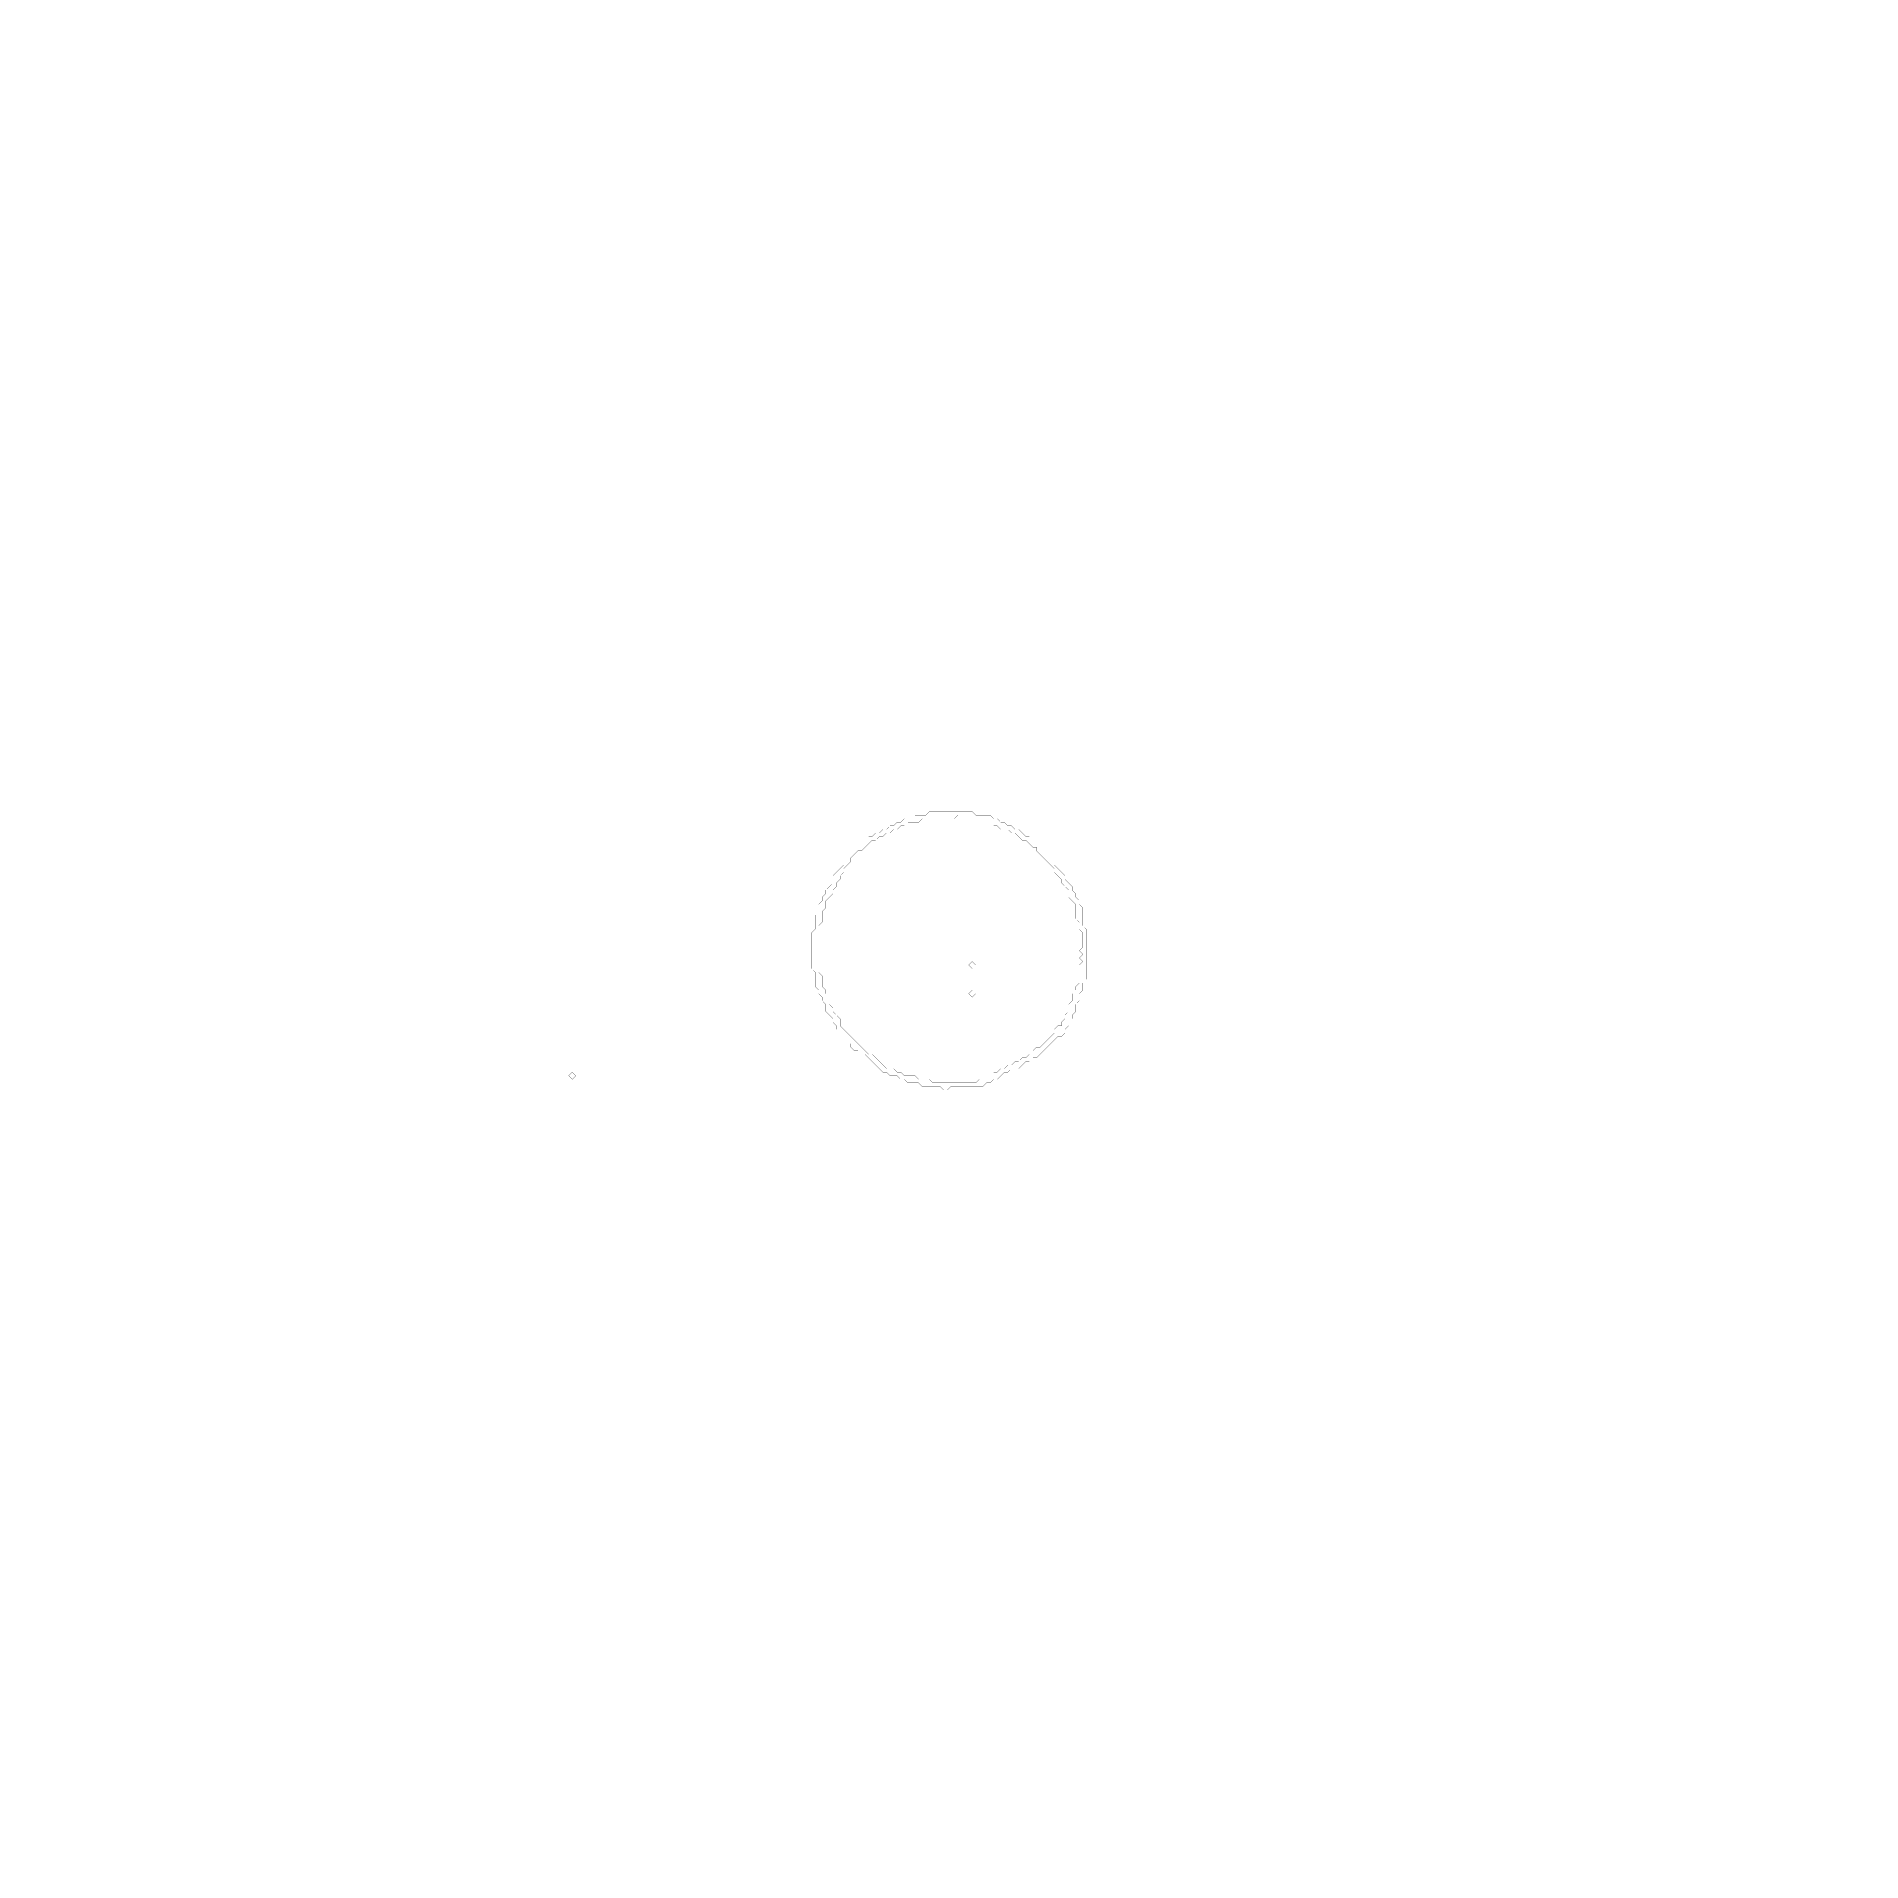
# Model space of a CAD drawing. Header units: metres. Extents: x 0 to 5085, y -5085 to 0.
import ezdxf

# ---------------------------------------------------------------- set-up
doc = ezdxf.new("R2010")
doc.units = ezdxf.units.M
doc.layers.add('conductor', color=1, linetype='Continuous')
doc.layers.add('substrate', color=5, linetype='Continuous')

msp = doc.modelspace()

# ---------------------------------------------------------------- linework, layer by layer
at = {"layer": 'conductor', "const_width": 0.5}
for points in [[(2567.4, -2169.4), (2557.5, -2179.3), (2547.5, -2179.3), (2537.5, -2179.3), (2527.6, -2179.3), (2517.6, -2179.3), (2507.7, -2179.3), (2497.7, -2179.3), (2487.8, -2179.3), (2477.8, -2179.3), (2467.9, -2179.3), (2457.9, -2189.3), (2448, -2189.3), (2438, -2189.3), (2428.1, -2189.3), (2418.1, -2199.2), (2408.2, -2199.2), (2398.2, -2209.2), (2388.3, -2209.2), (2378.3, -2219.1), (2368.4, -2219.1), (2358.4, -2229.1), (2348.5, -2229.1), (2338.5, -2239), (2328.6, -2239), (2318.6, -2249), (2308.7, -2258.9), (2298.7, -2268.9), (2288.8, -2268.9), (2278.8, -2278.8), (2268.9, -2288.8), (2268.9, -2298.7), (2258.9, -2308.7), (2249, -2318.6), (2249, -2328.6), (2239, -2338.5), (2239, -2348.5), (2229.1, -2358.4), (2229.1, -2368.4), (2219.1, -2378.3), (2219.1, -2388.3), (2209.2, -2398.2), (2199.2, -2408.2), (2199.2, -2418.1), (2199.2, -2428.1), (2189.3, -2438), (2189.3, -2448), (2189.3, -2457.9), (2189.3, -2467.9), (2179.3, -2477.8), (2179.3, -2487.8), (2179.3, -2497.7), (2179.3, -2507.7), (2179.3, -2517.6), (2179.3, -2527.6), (2179.3, -2537.5), (2179.3, -2547.5), (2179.3, -2557.5), (2179.3, -2567.4), (2179.3, -2577.4), (2179.3, -2587.3), (2179.3, -2597.3), (2179.3, -2607.2), (2189.3, -2617.2), (2189.3, -2627.1), (2189.3, -2637.1), (2189.3, -2647), (2199.2, -2657), (2199.2, -2666.9), (2209.2, -2676.9), (2209.2, -2686.8), (2209.2, -2696.8), (2219.1, -2706.7), (2219.1, -2716.7), (2229.1, -2726.6), (2239, -2736.6), (2239, -2746.5), (2239, -2756.5), (2249, -2766.4), (2258.9, -2776.4), (2268.9, -2786.3), (2278.8, -2796.3), (2288.8, -2806.2), (2298.7, -2816.2), (2308.7, -2826.1), (2318.6, -2836.1), (2328.6, -2836.1), (2338.5, -2846), (2348.5, -2856), (2358.4, -2865.9), (2368.4, -2875.9), (2378.3, -2875.9), (2388.3, -2875.9), (2398.2, -2885.8), (2408.2, -2885.8), (2418.1, -2895.8), (2428.1, -2895.8), (2438, -2895.8), (2448, -2895.8), (2457.9, -2905.7), (2467.9, -2905.7), (2477.8, -2905.7), (2487.8, -2905.7), (2497.7, -2915.7), (2507.7, -2915.7), (2517.6, -2915.7), (2527.6, -2915.7), (2537.5, -2915.7), (2547.5, -2915.7), (2557.5, -2915.7), (2567.4, -2915.7), (2577.4, -2915.7), (2587.3, -2915.7), (2597.3, -2915.7), (2607.2, -2915.7), (2617.2, -2915.7), (2627.1, -2905.7), (2637.1, -2905.7), (2647, -2905.7), (2657, -2895.8), (2666.9, -2885.8), (2676.9, -2885.8), (2686.8, -2875.9), (2696.8, -2875.9), (2706.7, -2865.9), (2716.7, -2865.9), (2726.6, -2856), (2736.6, -2856), (2746.5, -2846), (2756.5, -2846), (2766.4, -2836.1), (2776.4, -2836.1), (2776.4, -2826.1), (2786.3, -2816.2), (2796.3, -2816.2), (2806.2, -2806.2), (2816.2, -2796.3), (2826.1, -2786.3), (2836.1, -2776.4), (2836.1, -2766.4), (2846, -2756.5), (2856, -2756.5), (2856, -2746.5), (2865.9, -2736.6), (2865.9, -2726.6), (2875.9, -2716.7), (2875.9, -2706.7), (2875.9, -2696.8), (2885.8, -2686.8), (2885.8, -2676.9), (2885.8, -2666.9), (2895.8, -2657), (2895.8, -2647), (2905.7, -2637.1), (2905.7, -2627.1), (2905.7, -2617.2), (2905.7, -2607.2), (2905.7, -2597.3), (2905.7, -2587.3), (2915.7, -2577.4), (2905.7, -2567.4), (2915.7, -2557.5), (2905.7, -2547.5), (2915.7, -2537.5), (2915.7, -2527.6), (2915.7, -2517.6), (2915.7, -2507.7), (2915.7, -2497.7), (2905.7, -2487.8), (2905.7, -2477.8), (2905.7, -2467.9), (2895.8, -2457.9), (2895.8, -2448), (2895.8, -2438), (2895.8, -2428.1), (2895.8, -2418.1), (2885.8, -2408.2), (2875.9, -2398.2), (2875.9, -2388.3), (2875.9, -2378.3), (2865.9, -2368.4), (2856, -2358.4), (2856, -2348.5), (2846, -2338.5), (2836.1, -2328.6), (2836.1, -2318.6), (2826.1, -2308.7), (2816.2, -2298.7), (2806.2, -2288.8), (2796.3, -2278.8), (2786.3, -2268.9), (2786.3, -2258.9), (2776.4, -2258.9), (2766.4, -2249), (2756.5, -2239), (2746.5, -2239), (2736.6, -2229.1), (2726.6, -2219.1), (2716.7, -2219.1), (2706.7, -2209.2), (2696.8, -2209.2), (2686.8, -2209.2), (2676.9, -2199.2), (2666.9, -2199.2), (2657, -2189.3), (2647, -2179.3), (2637.1, -2179.3), (2627.1, -2179.3), (2617.2, -2179.3), (2607.2, -2179.3), (2597.3, -2179.3), (2587.3, -2179.3), (2577.4, -2179.3)], [(2597.3, -2587.3), (2607.2, -2577.4), (2617.2, -2587.3), (2607.2, -2597.3)], [(2597.3, -2666.9), (2607.2, -2657), (2617.2, -2666.9), (2607.2, -2676.9)]]:
    msp.add_lwpolyline(points, close=True, dxfattribs=at)
at = {"layer": 'substrate', "const_width": 0.5}
for points in [[(0, 0), (0, -10), (0, -19.9), (0, -29.9), (0, -39.8), (0, -49.8), (0, -59.7), (0, -69.7), (0, -79.6), (0, -89.6), (0, -99.5), (0, -109.5), (0, -119.4), (0, -129.4), (0, -139.3), (0, -149.3), (0, -159.2), (0, -169.2), (0, -179.1), (0, -189.1), (0, -199), (0, -209), (0, -218.9), (0, -228.9), (0, -238.8), (0, -248.8), (0, -258.7), (0, -268.7), (0, -278.6), (0, -288.6), (0, -298.5), (0, -308.5), (0, -318.4), (0, -328.4), (0, -338.3), (0, -348.3), (0, -358.2), (0, -368.2), (0, -378.1), (0, -388.1), (0, -398), (0, -408), (0, -417.9), (0, -427.9), (0, -437.9), (0, -447.8), (0, -457.8), (0, -467.7), (0, -477.7), (0, -487.6), (0, -497.6), (0, -507.5), (0, -517.5), (0, -527.4), (0, -537.4), (0, -547.3), (0, -557.3), (0, -567.2), (0, -577.2), (0, -587.1), (0, -597.1), (0, -607), (0, -617), (0, -626.9), (0, -636.9), (0, -646.8), (0, -656.8), (0, -666.7), (0, -676.7), (0, -686.6), (0, -696.6), (0, -706.5), (0, -716.5), (0, -726.4), (0, -736.4), (0, -746.3), (0, -756.3), (0, -766.2), (0, -776.2), (0, -786.1), (0, -796.1), (0, -806), (0, -816), (0, -825.9), (0, -835.9), (0, -845.8), (0, -855.8), (0, -865.8), (0, -875.7), (0, -885.7), (0, -895.6), (0, -905.6), (0, -915.5), (0, -925.5), (0, -935.4), (0, -945.4), (0, -955.3), (0, -965.3), (0, -975.2), (0, -985.2), (0, -995.1), (0, -1005.1), (0, -1015), (0, -1025), (0, -1034.9), (0, -1044.9), (0, -1054.8), (0, -1064.8), (0, -1074.7), (0, -1084.7), (0, -1094.6), (0, -1104.6), (0, -1114.5), (0, -1124.5), (0, -1134.4), (0, -1144.4), (0, -1154.3), (0, -1164.3), (0, -1174.2), (0, -1184.2), (0, -1194.1), (0, -1204.1), (0, -1214), (0, -1224), (0, -1233.9), (0, -1243.9), (0, -1253.8), (0, -1263.8), (0, -1273.8), (0, -1283.7), (0, -1293.7), (0, -1303.6), (0, -1313.6), (0, -1323.5), (0, -1333.5), (0, -1343.4), (0, -1353.4), (0, -1363.3), (0, -1373.3), (0, -1383.2), (0, -1393.2), (0, -1403.1), (0, -1413.1), (0, -1423), (0, -1433), (0, -1442.9), (0, -1452.9), (0, -1462.8), (0, -1472.8), (0, -1482.7), (0, -1492.7), (0, -1502.6), (0, -1512.6), (0, -1522.5), (0, -1532.5), (0, -1542.4), (0, -1552.4), (0, -1562.3), (0, -1572.3), (0, -1582.2), (0, -1592.2), (0, -1602.1), (0, -1612.1), (0, -1622), (0, -1632), (0, -1641.9), (0, -1651.9), (0, -1661.8), (0, -1671.8), (0, -1681.7), (0, -1691.7), (0, -1701.7), (0, -1711.6), (0, -1721.6), (0, -1731.5), (0, -1741.5), (0, -1751.4), (0, -1761.4), (0, -1771.3), (0, -1781.3), (0, -1791.2), (0, -1801.2), (0, -1811.1), (0, -1821.1), (0, -1831), (0, -1841), (0, -1850.9), (0, -1860.9), (0, -1870.8), (0, -1880.8), (0, -1890.7), (0, -1900.7), (0, -1910.6), (0, -1920.6), (0, -1930.5), (0, -1940.5), (0, -1950.4), (0, -1960.4), (0, -1970.3), (0, -1980.3), (0, -1990.2), (0, -2000.2), (0, -2010.1), (0, -2020.1), (0, -2030), (0, -2040), (0, -2049.9), (0, -2059.9), (0, -2069.8), (0, -2079.8), (0, -2089.7), (0, -2099.7), (0, -2109.6), (0, -2119.6), (0, -2129.6), (0, -2139.5), (0, -2149.5), (0, -2159.4), (0, -2169.4), (0, -2179.3), (0, -2189.3), (0, -2199.2), (0, -2209.2), (0, -2219.1), (0, -2229.1), (0, -2239), (0, -2249), (0, -2258.9), (0, -2268.9), (0, -2278.8), (0, -2288.8), (0, -2298.7), (0, -2308.7), (0, -2318.6), (0, -2328.6), (0, -2338.5), (0, -2348.5), (0, -2358.4), (0, -2368.4), (0, -2378.3), (0, -2388.3), (0, -2398.2), (0, -2408.2), (0, -2418.1), (0, -2428.1), (0, -2438), (0, -2448), (0, -2457.9), (0, -2467.9), (0, -2477.8), (0, -2487.8), (0, -2497.7), (0, -2507.7), (0, -2517.6), (0, -2527.6), (0, -2537.5), (0, -2547.5), (0, -2557.5), (0, -2567.4), (0, -2577.4), (0, -2587.3), (0, -2597.3), (0, -2607.2), (0, -2617.2), (0, -2627.1), (0, -2637.1), (0, -2647), (0, -2657), (0, -2666.9), (0, -2676.9), (0, -2686.8), (0, -2696.8), (0, -2706.7), (0, -2716.7), (0, -2726.6), (0, -2736.6), (0, -2746.5), (0, -2756.5), (0, -2766.4), (0, -2776.4), (0, -2786.3), (0, -2796.3), (0, -2806.2), (0, -2816.2), (0, -2826.1), (0, -2836.1), (0, -2846), (0, -2856), (0, -2865.9), (0, -2875.9), (0, -2885.8), (0, -2895.8), (0, -2905.7), (0, -2915.7), (0, -2925.6), (0, -2935.6), (0, -2945.5), (0, -2955.5), (0, -2965.4), (0, -2975.4), (0, -2985.4), (0, -2995.3), (0, -3005.3), (0, -3015.2), (0, -3025.2), (0, -3035.1), (0, -3045.1), (0, -3055), (0, -3065), (0, -3074.9), (0, -3084.9), (0, -3094.8), (0, -3104.8), (0, -3114.7), (0, -3124.7), (0, -3134.6), (0, -3144.6), (0, -3154.5), (0, -3164.5), (0, -3174.4), (0, -3184.4), (0, -3194.3), (0, -3204.3), (0, -3214.2), (0, -3224.2), (0, -3234.1), (0, -3244.1), (0, -3254), (0, -3264), (0, -3273.9), (0, -3283.9), (0, -3293.8), (0, -3303.8), (0, -3313.7), (0, -3323.7), (0, -3333.6), (0, -3343.6), (0, -3353.5), (0, -3363.5), (0, -3373.4), (0, -3383.4), (0, -3393.3), (0, -3403.3), (0, -3413.3), (0, -3423.2), (0, -3433.2), (0, -3443.1), (0, -3453.1), (0, -3463), (0, -3473), (0, -3482.9), (0, -3492.9), (0, -3502.8), (0, -3512.8), (0, -3522.7), (0, -3532.7), (0, -3542.6), (0, -3552.6), (0, -3562.5), (0, -3572.5), (0, -3582.4), (0, -3592.4), (0, -3602.3), (0, -3612.3), (0, -3622.2), (0, -3632.2), (0, -3642.1), (0, -3652.1), (0, -3662), (0, -3672), (0, -3681.9), (0, -3691.9), (0, -3701.8), (0, -3711.8), (0, -3721.7), (0, -3731.7), (0, -3741.6), (0, -3751.6), (0, -3761.5), (0, -3771.5), (0, -3781.4), (0, -3791.4), (0, -3801.3), (0, -3811.3), (0, -3821.2), (0, -3831.2), (0, -3841.2), (0, -3851.1), (0, -3861.1), (0, -3871), (0, -3881), (0, -3890.9), (0, -3900.9), (0, -3910.8), (0, -3920.8), (0, -3930.7), (0, -3940.7), (0, -3950.6), (0, -3960.6), (0, -3970.5), (0, -3980.5), (0, -3990.4), (0, -4000.4), (0, -4010.3), (0, -4020.3), (0, -4030.2), (0, -4040.2), (0, -4050.1), (0, -4060.1), (0, -4070), (0, -4080), (0, -4089.9), (0, -4099.9), (0, -4109.8), (0, -4119.8), (0, -4129.7), (0, -4139.7), (0, -4149.6), (0, -4159.6), (0, -4169.5), (0, -4179.5), (0, -4189.4), (0, -4199.4), (0, -4209.3), (0, -4219.3), (0, -4229.2), (0, -4239.2), (0, -4249.2), (0, -4259.1), (0, -4269.1), (0, -4279), (0, -4289), (0, -4298.9), (0, -4308.9), (0, -4318.8), (0, -4328.8), (0, -4338.7), (0, -4348.7), (0, -4358.6), (0, -4368.6), (0, -4378.5), (0, -4388.5), (0, -4398.4), (0, -4408.4), (0, -4418.3), (0, -4428.3), (0, -4438.2), (0, -4448.2), (0, -4458.1), (0, -4468.1), (0, -4478), (0, -4488), (0, -4497.9), (0, -4507.9), (0, -4517.8), (0, -4527.8), (0, -4537.7), (0, -4547.7), (0, -4557.6), (0, -4567.6), (0, -4577.5), (0, -4587.5), (0, -4597.4), (0, -4607.4), (0, -4617.3), (0, -4627.3), (0, -4637.2), (0, -4647.2), (0, -4657.1), (0, -4667.1), (0, -4677.1), (0, -4687), (0, -4697), (0, -4706.9), (0, -4716.9), (0, -4726.8), (0, -4736.8), (0, -4746.7), (0, -4756.7), (0, -4766.6), (0, -4776.6), (0, -4786.5), (0, -4796.5), (0, -4806.4), (0, -4816.4), (0, -4826.3), (0, -4836.3), (0, -4846.2), (0, -4856.2), (0, -4866.1), (0, -4876.1), (0, -4886), (0, -4896), (0, -4905.9), (0, -4915.9), (0, -4925.8), (0, -4935.8), (0, -4945.7), (0, -4955.7), (0, -4965.6), (0, -4975.6), (0, -4985.5), (0, -4995.5), (0, -5005.4), (0, -5015.4), (0, -5025.3), (0, -5035.3), (0, -5045.2), (0, -5055.2), (0, -5065.1), (0, -5075.1), (0, -5085), (10, -5085), (19.9, -5085), (29.9, -5085), (39.8, -5085), (49.8, -5085), (59.7, -5085), (69.7, -5085), (79.6, -5085), (89.6, -5085), (99.5, -5085), (109.5, -5085), (119.4, -5085), (129.4, -5085), (139.3, -5085), (149.3, -5085), (159.2, -5085), (169.2, -5085), (179.1, -5085), (189.1, -5085), (199, -5085), (209, -5085), (218.9, -5085), (228.9, -5085), (238.8, -5085), (248.8, -5085), (258.7, -5085), (268.7, -5085), (278.6, -5085), (288.6, -5085), (298.5, -5085), (308.5, -5085), (318.4, -5085), (328.4, -5085), (338.3, -5085), (348.3, -5085), (358.2, -5085), (368.2, -5085), (378.1, -5085), (388.1, -5085), (398, -5085), (408, -5085), (417.9, -5085), (427.9, -5085), (437.9, -5085), (447.8, -5085), (457.8, -5085), (467.7, -5085), (477.7, -5085), (487.6, -5085), (497.6, -5085), (507.5, -5085), (517.5, -5085), (527.4, -5085), (537.4, -5085), (547.3, -5085), (557.3, -5085), (567.2, -5085), (577.2, -5085), (587.1, -5085), (597.1, -5085), (607, -5085), (617, -5085), (626.9, -5085), (636.9, -5085), (646.8, -5085), (656.8, -5085), (666.7, -5085), (676.7, -5085), (686.6, -5085), (696.6, -5085), (706.5, -5085), (716.5, -5085), (726.4, -5085), (736.4, -5085), (746.3, -5085), (756.3, -5085), (766.2, -5085), (776.2, -5085), (786.1, -5085), (796.1, -5085), (806, -5085), (816, -5085), (825.9, -5085), (835.9, -5085), (845.8, -5085), (855.8, -5085), (865.8, -5085), (875.7, -5085), (885.7, -5085), (895.6, -5085), (905.6, -5085), (915.5, -5085), (925.5, -5085), (935.4, -5085), (945.4, -5085), (955.3, -5085), (965.3, -5085), (975.2, -5085), (985.2, -5085), (995.1, -5085), (1005.1, -5085), (1015, -5085), (1025, -5085), (1034.9, -5085), (1044.9, -5085), (1054.8, -5085), (1064.8, -5085), (1074.7, -5085), (1084.7, -5085), (1094.6, -5085), (1104.6, -5085), (1114.5, -5085), (1124.5, -5085), (1134.4, -5085), (1144.4, -5085), (1154.3, -5085), (1164.3, -5085), (1174.2, -5085), (1184.2, -5085), (1194.1, -5085), (1204.1, -5085), (1214, -5085), (1224, -5085), (1233.9, -5085), (1243.9, -5085), (1253.8, -5085), (1263.8, -5085), (1273.8, -5085), (1283.7, -5085), (1293.7, -5085), (1303.6, -5085), (1313.6, -5085), (1323.5, -5085), (1333.5, -5085), (1343.4, -5085), (1353.4, -5085), (1363.3, -5085), (1373.3, -5085), (1383.2, -5085), (1393.2, -5085), (1403.1, -5085), (1413.1, -5085), (1423, -5085), (1433, -5085), (1442.9, -5085), (1452.9, -5085), (1462.8, -5085), (1472.8, -5085), (1482.7, -5085), (1492.7, -5085), (1502.6, -5085), (1512.6, -5085), (1522.5, -5085), (1532.5, -5085), (1542.4, -5085), (1552.4, -5085), (1562.3, -5085), (1572.3, -5085), (1582.2, -5085), (1592.2, -5085), (1602.1, -5085), (1612.1, -5085), (1622, -5085), (1632, -5085), (1641.9, -5085), (1651.9, -5085), (1661.8, -5085), (1671.8, -5085), (1681.7, -5085), (1691.7, -5085), (1701.7, -5085), (1711.6, -5085), (1721.6, -5085), (1731.5, -5085), (1741.5, -5085), (1751.4, -5085), (1761.4, -5085), (1771.3, -5085), (1781.3, -5085), (1791.2, -5085), (1801.2, -5085), (1811.1, -5085), (1821.1, -5085), (1831, -5085), (1841, -5085), (1850.9, -5085), (1860.9, -5085), (1870.8, -5085), (1880.8, -5085), (1890.7, -5085), (1900.7, -5085), (1910.6, -5085), (1920.6, -5085), (1930.5, -5085), (1940.5, -5085), (1950.4, -5085), (1960.4, -5085), (1970.3, -5085), (1980.3, -5085), (1990.2, -5085), (2000.2, -5085), (2010.1, -5085), (2020.1, -5085), (2030, -5085), (2040, -5085), (2049.9, -5085), (2059.9, -5085), (2069.8, -5085), (2079.8, -5085), (2089.7, -5085), (2099.7, -5085), (2109.6, -5085), (2119.6, -5085), (2129.6, -5085), (2139.5, -5085), (2149.5, -5085), (2159.4, -5085), (2169.4, -5085), (2179.3, -5085), (2189.3, -5085), (2199.2, -5085), (2209.2, -5085), (2219.1, -5085), (2229.1, -5085), (2239, -5085), (2249, -5085), (2258.9, -5085), (2268.9, -5085), (2278.8, -5085), (2288.8, -5085), (2298.7, -5085), (2308.7, -5085), (2318.6, -5085), (2328.6, -5085), (2338.5, -5085), (2348.5, -5085), (2358.4, -5085), (2368.4, -5085), (2378.3, -5085), (2388.3, -5085), (2398.2, -5085), (2408.2, -5085), (2418.1, -5085), (2428.1, -5085), (2438, -5085), (2448, -5085), (2457.9, -5085), (2467.9, -5085), (2477.8, -5085), (2487.8, -5085), (2497.7, -5085), (2507.7, -5085), (2517.6, -5085), (2527.6, -5085), (2537.5, -5085), (2547.5, -5085), (2557.5, -5085), (2567.4, -5085), (2577.4, -5085), (2587.3, -5085), (2597.3, -5085), (2607.2, -5085), (2617.2, -5085), (2627.1, -5085), (2637.1, -5085), (2647, -5085), (2657, -5085), (2666.9, -5085), (2676.9, -5085), (2686.8, -5085), (2696.8, -5085), (2706.7, -5085), (2716.7, -5085), (2726.6, -5085), (2736.6, -5085), (2746.5, -5085), (2756.5, -5085), (2766.4, -5085), (2776.4, -5085), (2786.3, -5085), (2796.3, -5085), (2806.2, -5085), (2816.2, -5085), (2826.1, -5085), (2836.1, -5085), (2846, -5085), (2856, -5085), (2865.9, -5085), (2875.9, -5085), (2885.8, -5085), (2895.8, -5085), (2905.7, -5085), (2915.7, -5085), (2925.6, -5085), (2935.6, -5085), (2945.5, -5085), (2955.5, -5085), (2965.4, -5085), (2975.4, -5085), (2985.4, -5085), (2995.3, -5085), (3005.3, -5085), (3015.2, -5085), (3025.2, -5085), (3035.1, -5085), (3045.1, -5085), (3055, -5085), (3065, -5085), (3074.9, -5085), (3084.9, -5085), (3094.8, -5085), (3104.8, -5085), (3114.7, -5085), (3124.7, -5085), (3134.6, -5085), (3144.6, -5085), (3154.5, -5085), (3164.5, -5085), (3174.4, -5085), (3184.4, -5085), (3194.3, -5085), (3204.3, -5085), (3214.2, -5085), (3224.2, -5085), (3234.1, -5085), (3244.1, -5085), (3254, -5085), (3264, -5085), (3273.9, -5085), (3283.9, -5085), (3293.8, -5085), (3303.8, -5085), (3313.7, -5085), (3323.7, -5085), (3333.6, -5085), (3343.6, -5085), (3353.5, -5085), (3363.5, -5085), (3373.4, -5085), (3383.4, -5085), (3393.3, -5085), (3403.3, -5085), (3413.3, -5085), (3423.2, -5085), (3433.2, -5085), (3443.1, -5085), (3453.1, -5085), (3463, -5085), (3473, -5085), (3482.9, -5085), (3492.9, -5085), (3502.8, -5085), (3512.8, -5085), (3522.7, -5085), (3532.7, -5085), (3542.6, -5085), (3552.6, -5085), (3562.5, -5085), (3572.5, -5085), (3582.4, -5085), (3592.4, -5085), (3602.3, -5085), (3612.3, -5085), (3622.2, -5085), (3632.2, -5085), (3642.1, -5085), (3652.1, -5085), (3662, -5085), (3672, -5085), (3681.9, -5085), (3691.9, -5085), (3701.8, -5085), (3711.8, -5085), (3721.7, -5085), (3731.7, -5085), (3741.6, -5085), (3751.6, -5085), (3761.5, -5085), (3771.5, -5085), (3781.4, -5085), (3791.4, -5085), (3801.3, -5085), (3811.3, -5085), (3821.2, -5085), (3831.2, -5085), (3841.2, -5085), (3851.1, -5085), (3861.1, -5085), (3871, -5085), (3881, -5085), (3890.9, -5085), (3900.9, -5085), (3910.8, -5085), (3920.8, -5085), (3930.7, -5085), (3940.7, -5085), (3950.6, -5085), (3960.6, -5085), (3970.5, -5085), (3980.5, -5085), (3990.4, -5085), (4000.4, -5085), (4010.3, -5085), (4020.3, -5085), (4030.2, -5085), (4040.2, -5085), (4050.1, -5085), (4060.1, -5085), (4070, -5085), (4080, -5085), (4089.9, -5085), (4099.9, -5085), (4109.8, -5085), (4119.8, -5085), (4129.7, -5085), (4139.7, -5085), (4149.6, -5085), (4159.6, -5085), (4169.5, -5085), (4179.5, -5085), (4189.4, -5085), (4199.4, -5085), (4209.3, -5085), (4219.3, -5085), (4229.2, -5085), (4239.2, -5085), (4249.2, -5085), (4259.1, -5085), (4269.1, -5085), (4279, -5085), (4289, -5085), (4298.9, -5085), (4308.9, -5085), (4318.8, -5085), (4328.8, -5085), (4338.7, -5085), (4348.7, -5085), (4358.6, -5085), (4368.6, -5085), (4378.5, -5085), (4388.5, -5085), (4398.4, -5085), (4408.4, -5085), (4418.3, -5085), (4428.3, -5085), (4438.2, -5085), (4448.2, -5085), (4458.1, -5085), (4468.1, -5085), (4478, -5085), (4488, -5085), (4497.9, -5085), (4507.9, -5085), (4517.8, -5085), (4527.8, -5085), (4537.7, -5085), (4547.7, -5085), (4557.6, -5085), (4567.6, -5085), (4577.5, -5085), (4587.5, -5085), (4597.4, -5085), (4607.4, -5085), (4617.3, -5085), (4627.3, -5085), (4637.2, -5085), (4647.2, -5085), (4657.1, -5085), (4667.1, -5085), (4677.1, -5085), (4687, -5085), (4697, -5085), (4706.9, -5085), (4716.9, -5085), (4726.8, -5085), (4736.8, -5085), (4746.7, -5085), (4756.7, -5085), (4766.6, -5085), (4776.6, -5085), (4786.5, -5085), (4796.5, -5085), (4806.4, -5085), (4816.4, -5085), (4826.3, -5085), (4836.3, -5085), (4846.2, -5085), (4856.2, -5085), (4866.1, -5085), (4876.1, -5085), (4886, -5085), (4896, -5085), (4905.9, -5085), (4915.9, -5085), (4925.8, -5085), (4935.8, -5085), (4945.7, -5085), (4955.7, -5085), (4965.6, -5085), (4975.6, -5085), (4985.5, -5085), (4995.5, -5085), (5005.4, -5085), (5015.4, -5085), (5025.3, -5085), (5035.3, -5085), (5045.2, -5085), (5055.2, -5085), (5065.1, -5085), (5075.1, -5085), (5085, -5085), (5085, -5075.1), (5085, -5065.1), (5085, -5055.2), (5085, -5045.2), (5085, -5035.3), (5085, -5025.3), (5085, -5015.4), (5085, -5005.4), (5085, -4995.5), (5085, -4985.5), (5085, -4975.6), (5085, -4965.6), (5085, -4955.7), (5085, -4945.7), (5085, -4935.8), (5085, -4925.8), (5085, -4915.9), (5085, -4905.9), (5085, -4896), (5085, -4886), (5085, -4876.1), (5085, -4866.1), (5085, -4856.2), (5085, -4846.2), (5085, -4836.3), (5085, -4826.3), (5085, -4816.4), (5085, -4806.4), (5085, -4796.5), (5085, -4786.5), (5085, -4776.6), (5085, -4766.6), (5085, -4756.7), (5085, -4746.7), (5085, -4736.8), (5085, -4726.8), (5085, -4716.9), (5085, -4706.9), (5085, -4697), (5085, -4687), (5085, -4677.1), (5085, -4667.1), (5085, -4657.1), (5085, -4647.2), (5085, -4637.2), (5085, -4627.3), (5085, -4617.3), (5085, -4607.4), (5085, -4597.4), (5085, -4587.5), (5085, -4577.5), (5085, -4567.6), (5085, -4557.6), (5085, -4547.7), (5085, -4537.7), (5085, -4527.8), (5085, -4517.8), (5085, -4507.9), (5085, -4497.9), (5085, -4488), (5085, -4478), (5085, -4468.1), (5085, -4458.1), (5085, -4448.2), (5085, -4438.2), (5085, -4428.3), (5085, -4418.3), (5085, -4408.4), (5085, -4398.4), (5085, -4388.5), (5085, -4378.5), (5085, -4368.6), (5085, -4358.6), (5085, -4348.7), (5085, -4338.7), (5085, -4328.8), (5085, -4318.8), (5085, -4308.9), (5085, -4298.9), (5085, -4289), (5085, -4279), (5085, -4269.1), (5085, -4259.1), (5085, -4249.2), (5085, -4239.2), (5085, -4229.2), (5085, -4219.3), (5085, -4209.3), (5085, -4199.4), (5085, -4189.4), (5085, -4179.5), (5085, -4169.5), (5085, -4159.6), (5085, -4149.6), (5085, -4139.7), (5085, -4129.7), (5085, -4119.8), (5085, -4109.8), (5085, -4099.9), (5085, -4089.9), (5085, -4080), (5085, -4070), (5085, -4060.1), (5085, -4050.1), (5085, -4040.2), (5085, -4030.2), (5085, -4020.3), (5085, -4010.3), (5085, -4000.4), (5085, -3990.4), (5085, -3980.5), (5085, -3970.5), (5085, -3960.6), (5085, -3950.6), (5085, -3940.7), (5085, -3930.7), (5085, -3920.8), (5085, -3910.8), (5085, -3900.9), (5085, -3890.9), (5085, -3881), (5085, -3871), (5085, -3861.1), (5085, -3851.1), (5085, -3841.2), (5085, -3831.2), (5085, -3821.2), (5085, -3811.3), (5085, -3801.3), (5085, -3791.4), (5085, -3781.4), (5085, -3771.5), (5085, -3761.5), (5085, -3751.6), (5085, -3741.6), (5085, -3731.7), (5085, -3721.7), (5085, -3711.8), (5085, -3701.8), (5085, -3691.9), (5085, -3681.9), (5085, -3672), (5085, -3662), (5085, -3652.1), (5085, -3642.1), (5085, -3632.2), (5085, -3622.2), (5085, -3612.3), (5085, -3602.3), (5085, -3592.4), (5085, -3582.4), (5085, -3572.5), (5085, -3562.5), (5085, -3552.6), (5085, -3542.6), (5085, -3532.7), (5085, -3522.7), (5085, -3512.8), (5085, -3502.8), (5085, -3492.9), (5085, -3482.9), (5085, -3473), (5085, -3463), (5085, -3453.1), (5085, -3443.1), (5085, -3433.2), (5085, -3423.2), (5085, -3413.3), (5085, -3403.3), (5085, -3393.3), (5085, -3383.4), (5085, -3373.4), (5085, -3363.5), (5085, -3353.5), (5085, -3343.6), (5085, -3333.6), (5085, -3323.7), (5085, -3313.7), (5085, -3303.8), (5085, -3293.8), (5085, -3283.9), (5085, -3273.9), (5085, -3264), (5085, -3254), (5085, -3244.1), (5085, -3234.1), (5085, -3224.2), (5085, -3214.2), (5085, -3204.3), (5085, -3194.3), (5085, -3184.4), (5085, -3174.4), (5085, -3164.5), (5085, -3154.5), (5085, -3144.6), (5085, -3134.6), (5085, -3124.7), (5085, -3114.7), (5085, -3104.8), (5085, -3094.8), (5085, -3084.9), (5085, -3074.9), (5085, -3065), (5085, -3055), (5085, -3045.1), (5085, -3035.1), (5085, -3025.2), (5085, -3015.2), (5085, -3005.3), (5085, -2995.3), (5085, -2985.4), (5085, -2975.4), (5085, -2965.4), (5085, -2955.5), (5085, -2945.5), (5085, -2935.6), (5085, -2925.6), (5085, -2915.7), (5085, -2905.7), (5085, -2895.8), (5085, -2885.8), (5085, -2875.9), (5085, -2865.9), (5085, -2856), (5085, -2846), (5085, -2836.1), (5085, -2826.1), (5085, -2816.2), (5085, -2806.2), (5085, -2796.3), (5085, -2786.3), (5085, -2776.4), (5085, -2766.4), (5085, -2756.5), (5085, -2746.5), (5085, -2736.6), (5085, -2726.6), (5085, -2716.7), (5085, -2706.7), (5085, -2696.8), (5085, -2686.8), (5085, -2676.9), (5085, -2666.9), (5085, -2657), (5085, -2647), (5085, -2637.1), (5085, -2627.1), (5085, -2617.2), (5085, -2607.2), (5085, -2597.3), (5085, -2587.3), (5085, -2577.4), (5085, -2567.4), (5085, -2557.5), (5085, -2547.5), (5085, -2537.5), (5085, -2527.6), (5085, -2517.6), (5085, -2507.7), (5085, -2497.7), (5085, -2487.8), (5085, -2477.8), (5085, -2467.9), (5085, -2457.9), (5085, -2448), (5085, -2438), (5085, -2428.1), (5085, -2418.1), (5085, -2408.2), (5085, -2398.2), (5085, -2388.3), (5085, -2378.3), (5085, -2368.4), (5085, -2358.4), (5085, -2348.5), (5085, -2338.5), (5085, -2328.6), (5085, -2318.6), (5085, -2308.7), (5085, -2298.7), (5085, -2288.8), (5085, -2278.8), (5085, -2268.9), (5085, -2258.9), (5085, -2249), (5085, -2239), (5085, -2229.1), (5085, -2219.1), (5085, -2209.2), (5085, -2199.2), (5085, -2189.3), (5085, -2179.3), (5085, -2169.4), (5085, -2159.4), (5085, -2149.5), (5085, -2139.5), (5085, -2129.6), (5085, -2119.6), (5085, -2109.6), (5085, -2099.7), (5085, -2089.7), (5085, -2079.8), (5085, -2069.8), (5085, -2059.9), (5085, -2049.9), (5085, -2040), (5085, -2030), (5085, -2020.1), (5085, -2010.1), (5085, -2000.2), (5085, -1990.2), (5085, -1980.3), (5085, -1970.3), (5085, -1960.4), (5085, -1950.4), (5085, -1940.5), (5085, -1930.5), (5085, -1920.6), (5085, -1910.6), (5085, -1900.7), (5085, -1890.7), (5085, -1880.8), (5085, -1870.8), (5085, -1860.9), (5085, -1850.9), (5085, -1841), (5085, -1831), (5085, -1821.1), (5085, -1811.1), (5085, -1801.2), (5085, -1791.2), (5085, -1781.3), (5085, -1771.3), (5085, -1761.4), (5085, -1751.4), (5085, -1741.5), (5085, -1731.5), (5085, -1721.6), (5085, -1711.6), (5085, -1701.7), (5085, -1691.7), (5085, -1681.7), (5085, -1671.8), (5085, -1661.8), (5085, -1651.9), (5085, -1641.9), (5085, -1632), (5085, -1622), (5085, -1612.1), (5085, -1602.1), (5085, -1592.2), (5085, -1582.2), (5085, -1572.3), (5085, -1562.3), (5085, -1552.4), (5085, -1542.4), (5085, -1532.5), (5085, -1522.5), (5085, -1512.6), (5085, -1502.6), (5085, -1492.7), (5085, -1482.7), (5085, -1472.8), (5085, -1462.8), (5085, -1452.9), (5085, -1442.9), (5085, -1433), (5085, -1423), (5085, -1413.1), (5085, -1403.1), (5085, -1393.2), (5085, -1383.2), (5085, -1373.3), (5085, -1363.3), (5085, -1353.4), (5085, -1343.4), (5085, -1333.5), (5085, -1323.5), (5085, -1313.6), (5085, -1303.6), (5085, -1293.7), (5085, -1283.7), (5085, -1273.8), (5085, -1263.8), (5085, -1253.8), (5085, -1243.9), (5085, -1233.9), (5085, -1224), (5085, -1214), (5085, -1204.1), (5085, -1194.1), (5085, -1184.2), (5085, -1174.2), (5085, -1164.3), (5085, -1154.3), (5085, -1144.4), (5085, -1134.4), (5085, -1124.5), (5085, -1114.5), (5085, -1104.6), (5085, -1094.6), (5085, -1084.7), (5085, -1074.7), (5085, -1064.8), (5085, -1054.8), (5085, -1044.9), (5085, -1034.9), (5085, -1025), (5085, -1015), (5085, -1005.1), (5085, -995.1), (5085, -985.2), (5085, -975.2), (5085, -965.3), (5085, -955.3), (5085, -945.4), (5085, -935.4), (5085, -925.5), (5085, -915.5), (5085, -905.6), (5085, -895.6), (5085, -885.7), (5085, -875.7), (5085, -865.8), (5085, -855.8), (5085, -845.8), (5085, -835.9), (5085, -825.9), (5085, -816), (5085, -806), (5085, -796.1), (5085, -786.1), (5085, -776.2), (5085, -766.2), (5085, -756.3), (5085, -746.3), (5085, -736.4), (5085, -726.4), (5085, -716.5), (5085, -706.5), (5085, -696.6), (5085, -686.6), (5085, -676.7), (5085, -666.7), (5085, -656.8), (5085, -646.8), (5085, -636.9), (5085, -626.9), (5085, -617), (5085, -607), (5085, -597.1), (5085, -587.1), (5085, -577.2), (5085, -567.2), (5085, -557.3), (5085, -547.3), (5085, -537.4), (5085, -527.4), (5085, -517.5), (5085, -507.5), (5085, -497.6), (5085, -487.6), (5085, -477.7), (5085, -467.7), (5085, -457.8), (5085, -447.8), (5085, -437.9), (5085, -427.9), (5085, -417.9), (5085, -408), (5085, -398), (5085, -388.1), (5085, -378.1), (5085, -368.2), (5085, -358.2), (5085, -348.3), (5085, -338.3), (5085, -328.4), (5085, -318.4), (5085, -308.5), (5085, -298.5), (5085, -288.6), (5085, -278.6), (5085, -268.7), (5085, -258.7), (5085, -248.8), (5085, -238.8), (5085, -228.9), (5085, -218.9), (5085, -209), (5085, -199), (5085, -189.1), (5085, -179.1), (5085, -169.2), (5085, -159.2), (5085, -149.3), (5085, -139.3), (5085, -129.4), (5085, -119.4), (5085, -109.5), (5085, -99.5), (5085, -89.6), (5085, -79.6), (5085, -69.7), (5085, -59.7), (5085, -49.8), (5085, -39.8), (5085, -29.9), (5085, -19.9), (5085, -10), (5085, 0), (5075.1, 0), (5065.1, 0), (5055.2, 0), (5045.2, 0), (5035.3, 0), (5025.3, 0), (5015.4, 0), (5005.4, 0), (4995.5, 0), (4985.5, 0), (4975.6, 0), (4965.6, 0), (4955.7, 0), (4945.7, 0), (4935.8, 0), (4925.8, 0), (4915.9, 0), (4905.9, 0), (4896, 0), (4886, 0), (4876.1, 0), (4866.1, 0), (4856.2, 0), (4846.2, 0), (4836.3, 0), (4826.3, 0), (4816.4, 0), (4806.4, 0), (4796.5, 0), (4786.5, 0), (4776.6, 0), (4766.6, 0), (4756.7, 0), (4746.7, 0), (4736.8, 0), (4726.8, 0), (4716.9, 0), (4706.9, 0), (4697, 0), (4687, 0), (4677.1, 0), (4667.1, 0), (4657.1, 0), (4647.2, 0), (4637.2, 0), (4627.3, 0), (4617.3, 0), (4607.4, 0), (4597.4, 0), (4587.5, 0), (4577.5, 0), (4567.6, 0), (4557.6, 0), (4547.7, 0), (4537.7, 0), (4527.8, 0), (4517.8, 0), (4507.9, 0), (4497.9, 0), (4488, 0), (4478, 0), (4468.1, 0), (4458.1, 0), (4448.2, 0), (4438.2, 0), (4428.3, 0), (4418.3, 0), (4408.4, 0), (4398.4, 0), (4388.5, 0), (4378.5, 0), (4368.6, 0), (4358.6, 0), (4348.7, 0), (4338.7, 0), (4328.8, 0), (4318.8, 0), (4308.9, 0), (4298.9, 0), (4289, 0), (4279, 0), (4269.1, 0), (4259.1, 0), (4249.2, 0), (4239.2, 0), (4229.2, 0), (4219.3, 0), (4209.3, 0), (4199.4, 0), (4189.4, 0), (4179.5, 0), (4169.5, 0), (4159.6, 0), (4149.6, 0), (4139.7, 0), (4129.7, 0), (4119.8, 0), (4109.8, 0), (4099.9, 0), (4089.9, 0), (4080, 0), (4070, 0), (4060.1, 0), (4050.1, 0), (4040.2, 0), (4030.2, 0), (4020.3, 0), (4010.3, 0), (4000.4, 0), (3990.4, 0), (3980.5, 0), (3970.5, 0), (3960.6, 0), (3950.6, 0), (3940.7, 0), (3930.7, 0), (3920.8, 0), (3910.8, 0), (3900.9, 0), (3890.9, 0), (3881, 0), (3871, 0), (3861.1, 0), (3851.1, 0), (3841.2, 0), (3831.2, 0), (3821.2, 0), (3811.3, 0), (3801.3, 0), (3791.4, 0), (3781.4, 0), (3771.5, 0), (3761.5, 0), (3751.6, 0), (3741.6, 0), (3731.7, 0), (3721.7, 0), (3711.8, 0), (3701.8, 0), (3691.9, 0), (3681.9, 0), (3672, 0), (3662, 0), (3652.1, 0), (3642.1, 0), (3632.2, 0), (3622.2, 0), (3612.3, 0), (3602.3, 0), (3592.4, 0), (3582.4, 0), (3572.5, 0), (3562.5, 0), (3552.6, 0), (3542.6, 0), (3532.7, 0), (3522.7, 0), (3512.8, 0), (3502.8, 0), (3492.9, 0), (3482.9, 0), (3473, 0), (3463, 0), (3453.1, 0), (3443.1, 0), (3433.2, 0), (3423.2, 0), (3413.3, 0), (3403.3, 0), (3393.3, 0), (3383.4, 0), (3373.4, 0), (3363.5, 0), (3353.5, 0), (3343.6, 0), (3333.6, 0), (3323.7, 0), (3313.7, 0), (3303.8, 0), (3293.8, 0), (3283.9, 0), (3273.9, 0), (3264, 0), (3254, 0), (3244.1, 0), (3234.1, 0), (3224.2, 0), (3214.2, 0), (3204.3, 0), (3194.3, 0), (3184.4, 0), (3174.4, 0), (3164.5, 0), (3154.5, 0), (3144.6, 0), (3134.6, 0), (3124.7, 0), (3114.7, 0), (3104.8, 0), (3094.8, 0), (3084.9, 0), (3074.9, 0), (3065, 0), (3055, 0), (3045.1, 0), (3035.1, 0), (3025.2, 0), (3015.2, 0), (3005.3, 0), (2995.3, 0), (2985.4, 0), (2975.4, 0), (2965.4, 0), (2955.5, 0), (2945.5, 0), (2935.6, 0), (2925.6, 0), (2915.7, 0), (2905.7, 0), (2895.8, 0), (2885.8, 0), (2875.9, 0), (2865.9, 0), (2856, 0), (2846, 0), (2836.1, 0), (2826.1, 0), (2816.2, 0), (2806.2, 0), (2796.3, 0), (2786.3, 0), (2776.4, 0), (2766.4, 0), (2756.5, 0), (2746.5, 0), (2736.6, 0), (2726.6, 0), (2716.7, 0), (2706.7, 0), (2696.8, 0), (2686.8, 0), (2676.9, 0), (2666.9, 0), (2657, 0), (2647, 0), (2637.1, 0), (2627.1, 0), (2617.2, 0), (2607.2, 0), (2597.3, 0), (2587.3, 0), (2577.4, 0), (2567.4, 0), (2557.5, 0), (2547.5, 0), (2537.5, 0), (2527.6, 0), (2517.6, 0), (2507.7, 0), (2497.7, 0), (2487.8, 0), (2477.8, 0), (2467.9, 0), (2457.9, 0), (2448, 0), (2438, 0), (2428.1, 0), (2418.1, 0), (2408.2, 0), (2398.2, 0), (2388.3, 0), (2378.3, 0), (2368.4, 0), (2358.4, 0), (2348.5, 0), (2338.5, 0), (2328.6, 0), (2318.6, 0), (2308.7, 0), (2298.7, 0), (2288.8, 0), (2278.8, 0), (2268.9, 0), (2258.9, 0), (2249, 0), (2239, 0), (2229.1, 0), (2219.1, 0), (2209.2, 0), (2199.2, 0), (2189.3, 0), (2179.3, 0), (2169.4, 0), (2159.4, 0), (2149.5, 0), (2139.5, 0), (2129.6, 0), (2119.6, 0), (2109.6, 0), (2099.7, 0), (2089.7, 0), (2079.8, 0), (2069.8, 0), (2059.9, 0), (2049.9, 0), (2040, 0), (2030, 0), (2020.1, 0), (2010.1, 0), (2000.2, 0), (1990.2, 0), (1980.3, 0), (1970.3, 0), (1960.4, 0), (1950.4, 0), (1940.5, 0), (1930.5, 0), (1920.6, 0), (1910.6, 0), (1900.7, 0), (1890.7, 0), (1880.8, 0), (1870.8, 0), (1860.9, 0), (1850.9, 0), (1841, 0), (1831, 0), (1821.1, 0), (1811.1, 0), (1801.2, 0), (1791.2, 0), (1781.3, 0), (1771.3, 0), (1761.4, 0), (1751.4, 0), (1741.5, 0), (1731.5, 0), (1721.6, 0), (1711.6, 0), (1701.7, 0), (1691.7, 0), (1681.7, 0), (1671.8, 0), (1661.8, 0), (1651.9, 0), (1641.9, 0), (1632, 0), (1622, 0), (1612.1, 0), (1602.1, 0), (1592.2, 0), (1582.2, 0), (1572.3, 0), (1562.3, 0), (1552.4, 0), (1542.4, 0), (1532.5, 0), (1522.5, 0), (1512.6, 0), (1502.6, 0), (1492.7, 0), (1482.7, 0), (1472.8, 0), (1462.8, 0), (1452.9, 0), (1442.9, 0), (1433, 0), (1423, 0), (1413.1, 0), (1403.1, 0), (1393.2, 0), (1383.2, 0), (1373.3, 0), (1363.3, 0), (1353.4, 0), (1343.4, 0), (1333.5, 0), (1323.5, 0), (1313.6, 0), (1303.6, 0), (1293.7, 0), (1283.7, 0), (1273.8, 0), (1263.8, 0), (1253.8, 0), (1243.9, 0), (1233.9, 0), (1224, 0), (1214, 0), (1204.1, 0), (1194.1, 0), (1184.2, 0), (1174.2, 0), (1164.3, 0), (1154.3, 0), (1144.4, 0), (1134.4, 0), (1124.5, 0), (1114.5, 0), (1104.6, 0), (1094.6, 0), (1084.7, 0), (1074.7, 0), (1064.8, 0), (1054.8, 0), (1044.9, 0), (1034.9, 0), (1025, 0), (1015, 0), (1005.1, 0), (995.1, 0), (985.2, 0), (975.2, 0), (965.3, 0), (955.3, 0), (945.4, 0), (935.4, 0), (925.5, 0), (915.5, 0), (905.6, 0), (895.6, 0), (885.7, 0), (875.7, 0), (865.8, 0), (855.8, 0), (845.8, 0), (835.9, 0), (825.9, 0), (816, 0), (806, 0), (796.1, 0), (786.1, 0), (776.2, 0), (766.2, 0), (756.3, 0), (746.3, 0), (736.4, 0), (726.4, 0), (716.5, 0), (706.5, 0), (696.6, 0), (686.6, 0), (676.7, 0), (666.7, 0), (656.8, 0), (646.8, 0), (636.9, 0), (626.9, 0), (617, 0), (607, 0), (597.1, 0), (587.1, 0), (577.2, 0), (567.2, 0), (557.3, 0), (547.3, 0), (537.4, 0), (527.4, 0), (517.5, 0), (507.5, 0), (497.6, 0), (487.6, 0), (477.7, 0), (467.7, 0), (457.8, 0), (447.8, 0), (437.9, 0), (427.9, 0), (417.9, 0), (408, 0), (398, 0), (388.1, 0), (378.1, 0), (368.2, 0), (358.2, 0), (348.3, 0), (338.3, 0), (328.4, 0), (318.4, 0), (308.5, 0), (298.5, 0), (288.6, 0), (278.6, 0), (268.7, 0), (258.7, 0), (248.8, 0), (238.8, 0), (228.9, 0), (218.9, 0), (209, 0), (199, 0), (189.1, 0), (179.1, 0), (169.2, 0), (159.2, 0), (149.3, 0), (139.3, 0), (129.4, 0), (119.4, 0), (109.5, 0), (99.5, 0), (89.6, 0), (79.6, 0), (69.7, 0), (59.7, 0), (49.8, 0), (39.8, 0), (29.9, 0), (19.9, 0), (10, 0)], [(2477.8, -2169.4), (2487.8, -2159.4), (2497.7, -2159.4), (2507.7, -2159.4), (2517.6, -2159.4), (2527.6, -2159.4), (2537.5, -2159.4), (2547.5, -2159.4), (2557.5, -2159.4), (2567.4, -2159.4), (2577.4, -2159.4), (2587.3, -2159.4), (2597.3, -2159.4), (2607.2, -2159.4), (2617.2, -2169.4), (2627.1, -2169.4), (2637.1, -2169.4), (2647, -2169.4), (2657, -2169.4), (2666.9, -2179.3), (2676.9, -2179.3), (2686.8, -2189.3), (2696.8, -2189.3), (2706.7, -2199.2), (2716.7, -2199.2), (2726.6, -2209.2), (2736.6, -2209.2), (2746.5, -2219.1), (2756.5, -2229.1), (2766.4, -2229.1), (2776.4, -2239), (2786.3, -2249), (2796.3, -2258.9), (2806.2, -2268.9), (2816.2, -2278.8), (2826.1, -2288.8), (2836.1, -2298.7), (2836.1, -2308.7), (2846, -2318.6), (2856, -2328.6), (2865.9, -2338.5), (2865.9, -2348.5), (2875.9, -2358.4), (2885.8, -2368.4), (2885.8, -2378.3), (2895.8, -2388.3), (2895.8, -2398.2), (2905.7, -2408.2), (2905.7, -2418.1), (2915.7, -2428.1), (2915.7, -2438), (2915.7, -2448), (2915.7, -2457.9), (2915.7, -2467.9), (2915.7, -2477.8), (2925.6, -2487.8), (2925.6, -2497.7), (2925.6, -2507.7), (2925.6, -2517.6), (2925.6, -2527.6), (2925.6, -2537.5), (2925.6, -2547.5), (2925.6, -2557.5), (2925.6, -2567.4), (2925.6, -2577.4), (2925.6, -2587.3), (2925.6, -2597.3), (2925.6, -2607.2), (2925.6, -2617.2), (2925.6, -2627.1), (2915.7, -2637.1), (2915.7, -2647), (2915.7, -2657), (2905.7, -2666.9), (2905.7, -2676.9), (2905.7, -2686.8), (2895.8, -2696.8), (2895.8, -2706.7), (2895.8, -2716.7), (2885.8, -2726.6), (2885.8, -2736.6), (2875.9, -2746.5), (2875.9, -2756.5), (2865.9, -2766.4), (2865.9, -2776.4), (2856, -2786.3), (2846, -2786.3), (2836.1, -2796.3), (2826.1, -2806.2), (2816.2, -2816.2), (2806.2, -2826.1), (2796.3, -2836.1), (2786.3, -2846), (2776.4, -2846), (2766.4, -2856), (2756.5, -2856), (2746.5, -2865.9), (2736.6, -2875.9), (2726.6, -2875.9), (2716.7, -2875.9), (2706.7, -2885.8), (2696.8, -2885.8), (2686.8, -2895.8), (2676.9, -2905.7), (2666.9, -2905.7), (2657, -2915.7), (2647, -2915.7), (2637.1, -2925.6), (2627.1, -2925.6), (2617.2, -2925.6), (2607.2, -2925.6), (2597.3, -2925.6), (2587.3, -2925.6), (2577.4, -2925.6), (2567.4, -2925.6), (2557.5, -2925.6), (2547.5, -2925.6), (2537.5, -2935.6), (2527.6, -2935.6), (2517.6, -2925.6), (2507.7, -2925.6), (2497.7, -2925.6), (2487.8, -2925.6), (2477.8, -2925.6), (2467.9, -2925.6), (2457.9, -2915.7), (2448, -2915.7), (2438, -2915.7), (2428.1, -2915.7), (2418.1, -2905.7), (2408.2, -2905.7), (2398.2, -2895.8), (2388.3, -2895.8), (2378.3, -2895.8), (2368.4, -2885.8), (2358.4, -2885.8), (2348.5, -2875.9), (2338.5, -2865.9), (2328.6, -2856), (2318.6, -2846), (2308.7, -2836.1), (2298.7, -2836.1), (2288.8, -2826.1), (2278.8, -2826.1), (2268.9, -2816.2), (2268.9, -2806.2), (2258.9, -2796.3), (2249, -2786.3), (2239, -2776.4), (2229.1, -2766.4), (2229.1, -2756.5), (2219.1, -2746.5), (2219.1, -2736.6), (2209.2, -2726.6), (2199.2, -2716.7), (2199.2, -2706.7), (2199.2, -2696.8), (2189.3, -2686.8), (2189.3, -2676.9), (2179.3, -2666.9), (2179.3, -2657), (2169.4, -2647), (2169.4, -2637.1), (2169.4, -2627.1), (2169.4, -2617.2), (2169.4, -2607.2), (2159.4, -2597.3), (2159.4, -2587.3), (2159.4, -2577.4), (2159.4, -2567.4), (2159.4, -2557.5), (2159.4, -2547.5), (2159.4, -2537.5), (2159.4, -2527.6), (2159.4, -2517.6), (2159.4, -2507.7), (2159.4, -2497.7), (2169.4, -2487.8), (2169.4, -2477.8), (2169.4, -2467.9), (2169.4, -2457.9), (2169.4, -2448), (2179.3, -2438), (2179.3, -2428.1), (2179.3, -2418.1), (2189.3, -2408.2), (2189.3, -2398.2), (2199.2, -2388.3), (2199.2, -2378.3), (2209.2, -2368.4), (2219.1, -2358.4), (2219.1, -2348.5), (2219.1, -2338.5), (2229.1, -2328.6), (2239, -2318.6), (2249, -2308.7), (2249, -2298.7), (2258.9, -2288.8), (2268.9, -2278.8), (2278.8, -2268.9), (2288.8, -2258.9), (2298.7, -2249), (2308.7, -2239), (2318.6, -2229.1), (2328.6, -2229.1), (2338.5, -2219.1), (2348.5, -2219.1), (2358.4, -2209.2), (2368.4, -2209.2), (2378.3, -2199.2), (2388.3, -2199.2), (2398.2, -2189.3), (2408.2, -2189.3), (2418.1, -2179.3), (2428.1, -2179.3), (2438, -2179.3), (2448, -2169.4), (2457.9, -2169.4), (2467.9, -2169.4)], [(1482.7, -2895.8), (1492.7, -2885.8), (1502.6, -2895.8), (1492.7, -2905.7)]]:
    msp.add_lwpolyline(points, close=True, dxfattribs=at)

doc.saveas('drawing.dxf')
